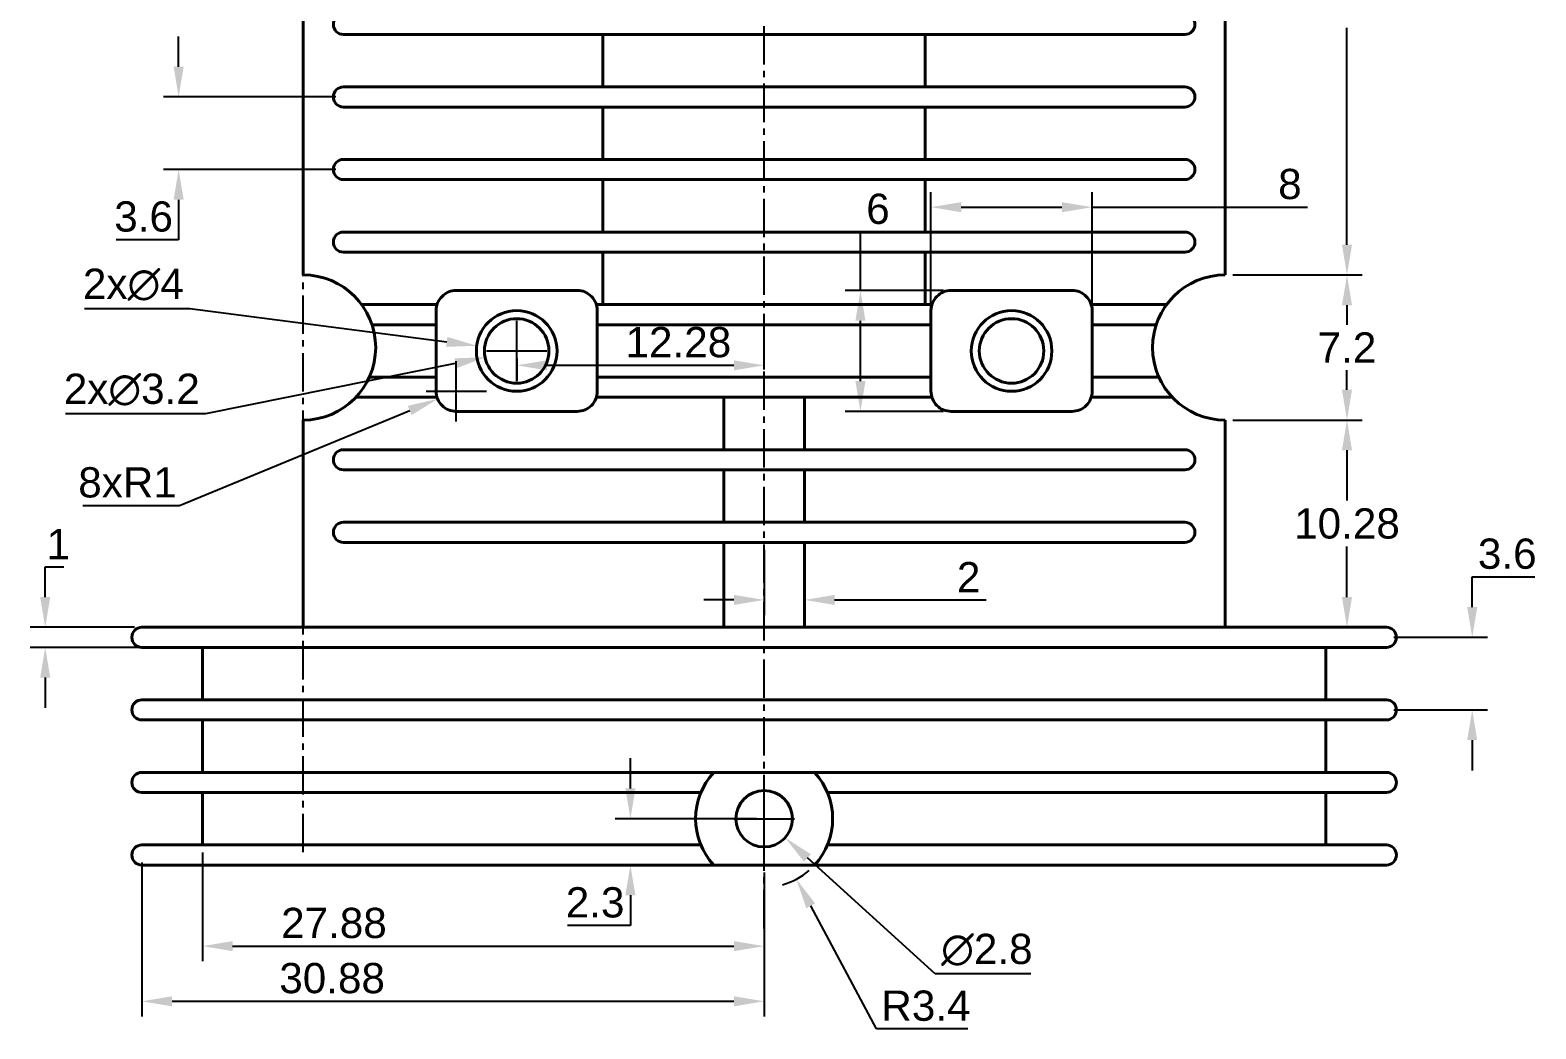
# Model space of a CAD drawing. Header units: millimetres. Extents: x 1595 to 1672, y 1495 to 1601.
# Drawn here: x 1597.3 to 1672, y 1495 to 1544.6 of the extents above; entities that cross this region are included whole.
import ezdxf

# ---------------------------------------------------------------- set-up
doc = ezdxf.new("R2010")
doc.units = ezdxf.units.MM
doc.linetypes.add('CENTER2', pattern=[28.575, 19.05, -3.175, 3.175, -3.175])
doc.layers.add('Layer1', color=253, linetype='Continuous')
doc.styles.get("Standard").update_dxf_attribs({"font": 'arial.ttf'})
doc.dimstyles.new('ISO-25', dxfattribs={"dimscale": 0.6, "dimtxt": 2.5, "dimasz": 2.5, "dimexe": 1.25, "dimexo": 0.625, "dimtad": 1, "dimtih": 1, "dimtoh": 1, "dimdsep": 46, "dimtxsty": 'Standard', "dimcen": 2.5, "dimadec": 0, "dimazin": 0, "dimtfac": 1, "dimtofl": 0, "dimtmove": 0, "dimatfit": 3, "dimfxl": 1, "dimarcsym": 0})

# ---------------------------------------------------------------- blocks, each defined once
blk = doc.blocks.new('*D9')
at = {"layer": 'Defpoints', "color": 0, "transparency": 16777216}
for p in [(1656.579, 1559.204), (1656.579, 1532.404), (1662.627, 1532.404)]:
    blk.add_point(p, dxfattribs=at)
at = {"layer": 'Layer1', "color": 0, "lineweight": -2, "transparency": 16777216}
for p, q in [((1656.954, 1559.204), (1663.377, 1559.204)), ((1662.627, 1557.704), (1662.627, 1546.945)), ((1662.627, 1533.904), (1662.627, 1544.663)), ((1656.954, 1532.404), (1663.377, 1532.404))]:
    blk.add_line(p, q, dxfattribs=at)
at = {"layer": 'Layer1', "color": 0, "transparency": 16777216}
for points in [[(1662.377, 1557.704), (1662.877, 1557.704), (1662.627, 1559.204)], [(1662.377, 1533.904), (1662.877, 1533.904), (1662.627, 1532.404)]]:
    blk.add_solid(points, dxfattribs=at)
at = {"layer": 'Layer1', "color": 0, "transparency": 16777216, "insert": (1662.627, 1545.804), "char_height": 1.5, "attachment_point": 5}
blk.add_mtext('26.8', dxfattribs=at)
blk = doc.blocks.new('*D10')
at = {"layer": 'Defpoints', "color": 0, "transparency": 16777216}
for p in [(1656.579, 1532.404), (1656.579, 1525.204), (1662.627, 1525.204)]:
    blk.add_point(p, dxfattribs=at)
at = {"layer": 'Layer1', "color": 0, "lineweight": -2, "transparency": 16777216}
for p, q in [((1656.954, 1532.404), (1663.377, 1532.404)), ((1662.627, 1530.904), (1662.627, 1529.932)), ((1662.627, 1526.704), (1662.627, 1527.676)), ((1656.954, 1525.204), (1663.377, 1525.204))]:
    blk.add_line(p, q, dxfattribs=at)
at = {"layer": 'Layer1', "color": 0, "transparency": 16777216}
for points in [[(1662.377, 1530.904), (1662.877, 1530.904), (1662.627, 1532.404)], [(1662.377, 1526.704), (1662.877, 1526.704), (1662.627, 1525.204)]]:
    blk.add_solid(points, dxfattribs=at)
at = {"layer": 'Layer1', "color": 0, "transparency": 16777216, "insert": (1662.627, 1528.804), "char_height": 1.5, "attachment_point": 5}
blk.add_mtext('7.2', dxfattribs=at)
blk = doc.blocks.new('*D11')
at = {"layer": 'Defpoints', "color": 0, "transparency": 16777216}
for p in [(1656.579, 1525.204), (1656.579, 1514.924), (1662.627, 1514.924)]:
    blk.add_point(p, dxfattribs=at)
at = {"layer": 'Layer1', "color": 0, "lineweight": -2, "transparency": 16777216}
for p, q in [((1656.954, 1525.204), (1663.377, 1525.204)), ((1662.627, 1523.704), (1662.627, 1521.205)), ((1662.627, 1516.424), (1662.627, 1518.923)), ((1656.954, 1514.924), (1663.377, 1514.924))]:
    blk.add_line(p, q, dxfattribs=at)
at = {"layer": 'Layer1', "color": 0, "transparency": 16777216}
for points in [[(1662.377, 1523.704), (1662.877, 1523.704), (1662.627, 1525.204)], [(1662.377, 1516.424), (1662.877, 1516.424), (1662.627, 1514.924)]]:
    blk.add_solid(points, dxfattribs=at)
at = {"layer": 'Layer1', "color": 0, "transparency": 16777216, "insert": (1662.627, 1520.064), "char_height": 1.5, "attachment_point": 5}
blk.add_mtext('10.28', dxfattribs=at)
blk = doc.blocks.new('*U17')
at = {"color": 0, "linetype": 'CENTER2', "ltscale": 0.1, "transparency": 16777216}
for p, q in [((0, 3.2), (0, 19.5)), ((-19.5, 0), (-3.2, 0)), ((3.2, 0), (19.5, 0)), ((0, -71.439), (0, -3.2))]:
    blk.add_line(p, q, dxfattribs=at)
at = {"color": 0, "linetype": 'Continuous', "ltscale": 0.1, "transparency": 16777216}
for p, q in [((0, -1.6), (0, 1.6)), ((-1.6, 0), (1.6, 0))]:
    blk.add_line(p, q, dxfattribs=at)
blk = doc.blocks.new('*D25')
at = {"layer": 'Defpoints', "color": 0, "transparency": 16777216}
for p in [(1612.821, 1541.234), (1604.642, 1537.634), (1612.821, 1537.634)]:
    blk.add_point(p, dxfattribs=at)
at = {"layer": 'Layer1', "color": 0, "lineweight": -2, "transparency": 16777216}
for p, q in [((1604.642, 1542.734), (1604.642, 1544.234)), ((1612.446, 1541.234), (1603.892, 1541.234)), ((1612.446, 1537.634), (1603.892, 1537.634)), ((1604.642, 1536.134), (1604.642, 1534.152)), ((1604.642, 1534.152), (1601.539, 1534.152))]:
    blk.add_line(p, q, dxfattribs=at)
at = {"layer": 'Layer1', "color": 0, "transparency": 16777216}
for points in [[(1604.392, 1542.734), (1604.892, 1542.734), (1604.642, 1541.234)], [(1604.392, 1536.134), (1604.892, 1536.134), (1604.642, 1537.634)]]:
    blk.add_solid(points, dxfattribs=at)
at = {"layer": 'Layer1', "color": 0, "transparency": 16777216, "insert": (1602.903, 1535.294), "char_height": 1.5, "attachment_point": 5}
blk.add_mtext('3.6', dxfattribs=at)
blk = doc.blocks.new('*D26')
at = {"layer": 'Defpoints', "color": 0, "transparency": 16777216}
for p in [(1633.7, 1519.134), (1635.7, 1517.029), (1635.7, 1516.281)]:
    blk.add_point(p, dxfattribs=at)
at = {"layer": 'Layer1', "color": 0, "lineweight": -2, "transparency": 16777216}
for p, q in [((1633.7, 1518.759), (1633.7, 1515.531)), ((1635.7, 1516.654), (1635.7, 1515.531)), ((1632.2, 1516.281), (1630.7, 1516.281)), ((1637.2, 1516.281), (1644.722, 1516.281))]:
    blk.add_line(p, q, dxfattribs=at)
at = {"layer": 'Layer1', "color": 0, "transparency": 16777216}
for points in [[(1632.2, 1516.531), (1632.2, 1516.031), (1633.7, 1516.281)], [(1637.2, 1516.531), (1637.2, 1516.031), (1635.7, 1516.281)]]:
    blk.add_solid(points, dxfattribs=at)
at = {"layer": 'Layer1', "color": 0, "transparency": 16777216, "insert": (1643.85, 1517.409), "char_height": 1.5, "attachment_point": 5}
blk.add_mtext('2', dxfattribs=at)
blk = doc.blocks.new('*D27')
at = {"layer": 'Defpoints', "color": 0, "transparency": 16777216}
for p in [(1621.42, 1528.634), (1621.42, 1527.919), (1633.7, 1527.334)]:
    blk.add_point(p, dxfattribs=at)
at = {"layer": 'Layer1', "color": 0, "lineweight": -2, "transparency": 16777216}
for p, q in [((1621.42, 1528.259), (1621.42, 1527.169)), ((1633.7, 1527.709), (1633.7, 1528.669)), ((1632.2, 1527.919), (1622.92, 1527.919))]:
    blk.add_line(p, q, dxfattribs=at)
at = {"layer": 'Layer1', "color": 0, "transparency": 16777216}
for points in [[(1622.92, 1528.169), (1622.92, 1527.669), (1621.42, 1527.919)], [(1632.2, 1528.169), (1632.2, 1527.669), (1633.7, 1527.919)]]:
    blk.add_solid(points, dxfattribs=at)
at = {"layer": 'Layer1', "color": 0, "transparency": 16777216, "insert": (1629.443, 1529.06), "char_height": 1.5, "attachment_point": 5}
blk.add_mtext('12.28', dxfattribs=at)
blk = doc.blocks.new('*D28')
at = {"layer": 'Defpoints', "color": 0, "transparency": 16777216}
for p in [(1619.437, 1528.89), (1623.403, 1528.377)]:
    blk.add_point(p, dxfattribs=at)
at = {"layer": 'Layer1', "color": 0, "lineweight": -2, "transparency": 16777216}
for p, q in [((1599.971, 1530.734), (1605.192, 1530.734)), ((1605.192, 1530.734), (1617.949, 1529.083)), ((1621.42, 1527.134), (1621.42, 1530.134)), ((1619.92, 1528.634), (1622.92, 1528.634))]:
    blk.add_line(p, q, dxfattribs=at)
at = {"layer": 'Layer1', "color": 0, "transparency": 16777216}
blk.add_solid([(1617.981, 1529.331), (1617.917, 1528.835), (1619.437, 1528.89)], dxfattribs=at)
at = {"layer": 'Layer1', "color": 0, "transparency": 16777216, "insert": (1602.394, 1531.917), "char_height": 1.5, "attachment_point": 5}
blk.add_mtext('2x∅4', dxfattribs=at)
blk = doc.blocks.new('*D29')
at = {"layer": 'Defpoints', "color": 0, "transparency": 16777216}
for p in [(1619.852, 1528.318), (1622.989, 1528.95)]:
    blk.add_point(p, dxfattribs=at)
at = {"layer": 'Layer1', "color": 0, "lineweight": -2, "transparency": 16777216}
for p, q in [((1621.42, 1527.134), (1621.42, 1530.134)), ((1619.92, 1528.634), (1622.92, 1528.634)), ((1605.985, 1525.525), (1618.381, 1528.022)), ((1599.026, 1525.525), (1605.985, 1525.525))]:
    blk.add_line(p, q, dxfattribs=at)
at = {"layer": 'Layer1', "color": 0, "transparency": 16777216}
blk.add_solid([(1618.332, 1528.267), (1618.43, 1527.776), (1619.852, 1528.318)], dxfattribs=at)
at = {"layer": 'Layer1', "color": 0, "transparency": 16777216, "insert": (1602.318, 1526.707), "char_height": 1.5, "attachment_point": 5}
blk.add_mtext('2x∅3.2', dxfattribs=at)
blk = doc.blocks.new('*D31')
at = {"layer": 'Defpoints', "color": 0, "transparency": 16777216}
for p in [(1638.479, 1531.634), (1642.98, 1531.634), (1642.98, 1525.634)]:
    blk.add_point(p, dxfattribs=at)
at = {"layer": 'Layer1', "color": 0, "lineweight": -2, "transparency": 16777216}
for p, q in [((1638.479, 1531.634), (1638.479, 1534.534)), ((1638.479, 1534.534), (1639.845, 1534.534)), ((1642.605, 1531.634), (1637.729, 1531.634)), ((1638.479, 1527.134), (1638.479, 1530.134)), ((1642.605, 1525.634), (1637.729, 1525.634))]:
    blk.add_line(p, q, dxfattribs=at)
at = {"layer": 'Layer1', "color": 0, "transparency": 16777216}
for points in [[(1638.229, 1530.134), (1638.729, 1530.134), (1638.479, 1531.634)], [(1638.229, 1527.134), (1638.729, 1527.134), (1638.479, 1525.634)]]:
    blk.add_solid(points, dxfattribs=at)
at = {"layer": 'Layer1', "color": 0, "transparency": 16777216, "insert": (1639.349, 1535.675), "char_height": 1.5, "attachment_point": 5}
blk.add_mtext('6', dxfattribs=at)
blk = doc.blocks.new('*D32')
at = {"layer": 'Defpoints', "color": 0, "transparency": 16777216}
for p in [(1617.496, 1526.252), (1618.42, 1526.634)]:
    blk.add_point(p, dxfattribs=at)
at = {"layer": 'Layer1', "color": 0, "lineweight": -2, "transparency": 16777216}
for p, q in [((1618.42, 1525.134), (1618.42, 1528.134)), ((1616.92, 1526.634), (1619.92, 1526.634)), ((1604.692, 1520.962), (1616.109, 1525.679)), ((1599.895, 1520.962), (1604.692, 1520.962))]:
    blk.add_line(p, q, dxfattribs=at)
at = {"layer": 'Layer1', "color": 0, "transparency": 16777216}
blk.add_solid([(1616.014, 1525.91), (1616.205, 1525.448), (1617.496, 1526.252)], dxfattribs=at)
at = {"layer": 'Layer1', "color": 0, "transparency": 16777216, "insert": (1602.106, 1522.103), "char_height": 1.5, "attachment_point": 5}
blk.add_mtext('8xR1', dxfattribs=at)
blk = doc.blocks.new('*D33')
at = {"layer": 'Defpoints', "color": 0, "transparency": 16777216}
for p in [(1602.82, 1503.624), (1633.7, 1503.124), (1633.7, 1496.366)]:
    blk.add_point(p, dxfattribs=at)
at = {"layer": 'Layer1', "color": 0, "lineweight": -2, "transparency": 16777216}
for p, q in [((1602.82, 1503.249), (1602.82, 1495.616)), ((1633.7, 1502.749), (1633.7, 1495.616)), ((1604.32, 1496.366), (1632.2, 1496.366))]:
    blk.add_line(p, q, dxfattribs=at)
at = {"layer": 'Layer1', "color": 0, "transparency": 16777216}
for points in [[(1604.32, 1496.616), (1604.32, 1496.116), (1602.82, 1496.366)], [(1632.2, 1496.616), (1632.2, 1496.116), (1633.7, 1496.366)]]:
    blk.add_solid(points, dxfattribs=at)
at = {"layer": 'Layer1', "color": 0, "transparency": 16777216, "insert": (1612.259, 1497.507), "char_height": 1.5, "attachment_point": 5}
blk.add_mtext('30.88', dxfattribs=at)
blk = doc.blocks.new('*D34')
at = {"layer": 'Defpoints', "color": 0, "transparency": 16777216}
for p in [(1605.82, 1504.124), (1633.7, 1503.124), (1633.7, 1499.103)]:
    blk.add_point(p, dxfattribs=at)
at = {"layer": 'Layer1', "color": 0, "lineweight": -2, "transparency": 16777216}
for p, q in [((1605.82, 1503.749), (1605.82, 1498.353)), ((1633.7, 1502.749), (1633.7, 1498.353)), ((1607.32, 1499.103), (1632.2, 1499.103))]:
    blk.add_line(p, q, dxfattribs=at)
at = {"layer": 'Layer1', "color": 0, "transparency": 16777216}
for points in [[(1607.32, 1499.353), (1607.32, 1498.853), (1605.82, 1499.103)], [(1632.2, 1499.353), (1632.2, 1498.853), (1633.7, 1499.103)]]:
    blk.add_solid(points, dxfattribs=at)
at = {"layer": 'Layer1', "color": 0, "transparency": 16777216, "insert": (1612.35, 1500.243), "char_height": 1.5, "attachment_point": 5}
blk.add_mtext('27.88', dxfattribs=at)
blk = doc.blocks.new('*D35')
at = {"layer": 'Defpoints', "color": 0, "transparency": 16777216}
for p in [(1598.021, 1514.924), (1602.82, 1514.924), (1605.82, 1513.924)]:
    blk.add_point(p, dxfattribs=at)
at = {"layer": 'Layer1', "color": 0, "lineweight": -2, "transparency": 16777216}
for p, q in [((1598.021, 1516.424), (1598.021, 1517.924)), ((1598.021, 1517.924), (1598.948, 1517.924)), ((1602.445, 1514.924), (1597.271, 1514.924)), ((1605.445, 1513.924), (1597.271, 1513.924)), ((1598.021, 1512.424), (1598.021, 1510.924))]:
    blk.add_line(p, q, dxfattribs=at)
at = {"layer": 'Layer1', "color": 0, "transparency": 16777216}
for points in [[(1597.771, 1516.424), (1598.271, 1516.424), (1598.021, 1514.924)], [(1597.771, 1512.424), (1598.271, 1512.424), (1598.021, 1513.924)]]:
    blk.add_solid(points, dxfattribs=at)
at = {"layer": 'Layer1', "color": 0, "transparency": 16777216, "insert": (1598.672, 1519.052), "char_height": 1.5, "attachment_point": 5}
blk.add_mtext('1', dxfattribs=at)
blk = doc.blocks.new('*D36')
at = {"layer": 'Defpoints', "color": 0, "transparency": 16777216}
for p in [(1664.58, 1514.424), (1664.58, 1510.824), (1668.842, 1510.824)]:
    blk.add_point(p, dxfattribs=at)
at = {"layer": 'Layer1', "color": 0, "lineweight": -2, "transparency": 16777216}
for p, q in [((1668.842, 1515.924), (1668.842, 1517.424)), ((1668.842, 1517.424), (1671.946, 1517.424)), ((1664.955, 1514.424), (1669.592, 1514.424)), ((1664.955, 1510.824), (1669.592, 1510.824)), ((1668.842, 1509.324), (1668.842, 1507.824))]:
    blk.add_line(p, q, dxfattribs=at)
at = {"layer": 'Layer1', "color": 0, "transparency": 16777216}
for points in [[(1668.592, 1515.924), (1669.092, 1515.924), (1668.842, 1514.424)], [(1668.592, 1509.324), (1669.092, 1509.324), (1668.842, 1510.824)]]:
    blk.add_solid(points, dxfattribs=at)
at = {"layer": 'Layer1', "color": 0, "transparency": 16777216, "insert": (1670.581, 1518.565), "char_height": 1.5, "attachment_point": 5}
blk.add_mtext('3.6', dxfattribs=at)
blk = doc.blocks.new('*D37')
at = {"layer": 'Defpoints', "color": 0, "transparency": 16777216}
for p in [(1627.064, 1505.424), (1633.7, 1505.424), (1633.7, 1503.124)]:
    blk.add_point(p, dxfattribs=at)
at = {"layer": 'Layer1', "color": 0, "lineweight": -2, "transparency": 16777216}
for p, q in [((1627.064, 1506.924), (1627.064, 1508.424)), ((1633.325, 1505.424), (1626.314, 1505.424)), ((1633.325, 1503.124), (1626.314, 1503.124)), ((1627.064, 1501.624), (1627.064, 1500.124)), ((1627.064, 1500.124), (1623.933, 1500.124))]:
    blk.add_line(p, q, dxfattribs=at)
at = {"layer": 'Layer1', "color": 0, "transparency": 16777216}
for points in [[(1626.814, 1506.924), (1627.314, 1506.924), (1627.064, 1505.424)], [(1626.814, 1501.624), (1627.314, 1501.624), (1627.064, 1503.124)]]:
    blk.add_solid(points, dxfattribs=at)
at = {"layer": 'Layer1', "color": 0, "transparency": 16777216, "insert": (1625.311, 1501.265), "char_height": 1.5, "attachment_point": 5}
blk.add_mtext('2.3', dxfattribs=at)
blk = doc.blocks.new('*D38')
at = {"layer": 'Defpoints', "color": 0, "transparency": 16777216}
for p in [(1633.7, 1505.424), (1635.303, 1502.425)]:
    blk.add_point(p, dxfattribs=at)
at = {"layer": 'Layer1', "color": 0, "lineweight": -2, "transparency": 16777216}
for p, q in [((1633.7, 1503.924), (1633.7, 1506.924)), ((1632.2, 1505.424), (1635.2, 1505.424)), ((1639.275, 1494.998), (1636.011, 1501.103)), ((1643.811, 1494.998), (1639.275, 1494.998))]:
    blk.add_line(p, q, dxfattribs=at)
blk.add_arc((1633.7, 1505.424), 3.4, 285.49688, 311.11216, dxfattribs=at)
at = {"layer": 'Layer1', "color": 0, "transparency": 16777216}
blk.add_solid([(1636.231, 1501.221), (1635.79, 1500.985), (1635.303, 1502.425)], dxfattribs=at)
at = {"layer": 'Layer1', "color": 0, "transparency": 16777216, "insert": (1641.73, 1496.139), "char_height": 1.5, "attachment_point": 5}
blk.add_mtext('R3.4', dxfattribs=at)
blk = doc.blocks.new('*D39')
at = {"layer": 'Defpoints', "color": 0, "transparency": 16777216}
for p in [(1632.662, 1506.363), (1634.738, 1504.484)]:
    blk.add_point(p, dxfattribs=at)
at = {"layer": 'Layer1', "color": 0, "lineweight": -2, "transparency": 16777216}
for p, q in [((1633.7, 1503.924), (1633.7, 1506.924)), ((1632.2, 1505.424), (1635.2, 1505.424)), ((1642.196, 1497.734), (1635.85, 1503.478)), ((1646.937, 1497.734), (1642.196, 1497.734))]:
    blk.add_line(p, q, dxfattribs=at)
at = {"layer": 'Layer1', "color": 0, "transparency": 16777216}
blk.add_solid([(1636.018, 1503.663), (1635.682, 1503.292), (1634.738, 1504.484)], dxfattribs=at)
at = {"layer": 'Layer1', "color": 0, "transparency": 16777216, "insert": (1644.754, 1498.917), "char_height": 1.5, "attachment_point": 5}
blk.add_mtext('∅2.8', dxfattribs=at)
blk = doc.blocks.new('*U42')
at = {"color": 0, "linetype": 'CENTER2', "ltscale": 0.1, "transparency": 16777216}
for p, q in [((0, 0.72), (0, 7.1)), ((-7.1, 0), (-0.72, 0)), ((0.72, 0), (7.1, 0)), ((0, -59.039), (0, -0.72))]:
    blk.add_line(p, q, dxfattribs=at)
at = {"color": 0, "linetype": 'Continuous', "ltscale": 0.1, "transparency": 16777216}
for p, q in [((-0.36, 0), (0.36, 0)), ((0, -0.36), (0, 0.36))]:
    blk.add_line(p, q, dxfattribs=at)
blk = doc.blocks.new('*D43')
at = {"layer": 'Defpoints', "color": 0, "transparency": 16777216}
for p in [(1649.98, 1535.766), (1641.98, 1528.634), (1649.98, 1528.634)]:
    blk.add_point(p, dxfattribs=at)
at = {"layer": 'Layer1', "color": 0, "lineweight": -2, "transparency": 16777216}
for p, q in [((1641.98, 1529.009), (1641.98, 1536.516)), ((1649.98, 1529.009), (1649.98, 1536.516)), ((1643.48, 1535.766), (1648.48, 1535.766)), ((1649.98, 1535.766), (1660.663, 1535.766))]:
    blk.add_line(p, q, dxfattribs=at)
at = {"layer": 'Layer1', "color": 0, "transparency": 16777216}
for points in [[(1643.48, 1536.016), (1643.48, 1535.516), (1641.98, 1535.766)], [(1648.48, 1536.016), (1648.48, 1535.516), (1649.98, 1535.766)]]:
    blk.add_solid(points, dxfattribs=at)
at = {"layer": 'Layer1', "color": 0, "transparency": 16777216, "insert": (1659.794, 1536.906), "char_height": 1.5, "attachment_point": 5}
blk.add_mtext('8', dxfattribs=at)

msp = doc.modelspace()

# ---------------------------------------------------------------- linework, layer by layer
at = {"lineweight": 40}
for p, q in [((1610.821, 1559.204), (1610.821, 1532.404)), ((1656.579, 1559.204), (1656.579, 1532.404)), ((1612.821, 1544.334), (1654.579, 1544.334)), ((1625.7, 1544.334), (1625.7, 1541.734)), ((1641.7, 1544.334), (1641.7, 1541.734)), ((1612.821, 1541.734), (1654.579, 1541.734)), ((1612.821, 1540.734), (1654.579, 1540.734)), ((1625.7, 1540.734), (1625.7, 1538.134)), ((1641.7, 1540.734), (1641.7, 1538.134)), ((1612.821, 1538.134), (1654.579, 1538.134)), ((1612.821, 1537.134), (1654.579, 1537.134)), ((1625.7, 1537.134), (1625.7, 1534.534)), ((1641.7, 1537.134), (1641.7, 1534.534)), ((1612.821, 1534.534), (1654.579, 1534.534)), ((1612.821, 1533.534), (1654.579, 1533.534)), ((1625.7, 1533.534), (1625.7, 1530.934)), ((1641.7, 1533.534), (1641.7, 1530.934)), ((1613.724, 1530.934), (1617.466, 1530.934)), ((1625.374, 1530.934), (1642.026, 1530.934)), ((1649.934, 1530.934), (1653.676, 1530.934)), ((1614.239, 1529.934), (1617.42, 1529.934)), ((1625.42, 1529.934), (1641.98, 1529.934)), ((1649.98, 1529.934), (1653.161, 1529.934)), ((1614.108, 1527.334), (1617.42, 1527.334)), ((1625.42, 1527.334), (1641.98, 1527.334)), ((1649.98, 1527.334), (1653.293, 1527.334)), ((1613.44, 1526.334), (1617.466, 1526.334)), ((1625.374, 1526.334), (1642.026, 1526.334)), ((1631.7, 1526.334), (1631.7, 1523.734)), ((1635.7, 1526.334), (1635.7, 1523.734)), ((1649.934, 1526.334), (1653.96, 1526.334)), ((1610.821, 1525.204), (1610.821, 1514.924)), ((1656.579, 1525.204), (1656.579, 1514.924)), ((1612.821, 1523.734), (1654.579, 1523.734)), ((1612.821, 1522.734), (1654.579, 1522.734)), ((1631.7, 1522.734), (1631.7, 1520.134)), ((1635.7, 1522.734), (1635.7, 1520.134)), ((1612.821, 1520.134), (1654.579, 1520.134)), ((1612.821, 1519.134), (1654.579, 1519.134)), ((1631.7, 1519.134), (1631.7, 1514.924)), ((1635.7, 1519.134), (1635.7, 1514.924)), ((1602.82, 1514.924), (1664.58, 1514.924)), ((1610.821, 1514.924), (1656.579, 1514.924)), ((1602.82, 1513.924), (1664.58, 1513.924)), ((1605.82, 1513.924), (1605.82, 1511.324)), ((1661.58, 1513.924), (1661.58, 1511.324)), ((1602.82, 1511.324), (1664.58, 1511.324)), ((1610.821, 1511.324), (1656.579, 1511.324)), ((1602.82, 1510.324), (1664.58, 1510.324)), ((1605.82, 1510.324), (1605.82, 1507.724)), ((1661.58, 1510.324), (1661.58, 1507.724)), ((1602.82, 1507.724), (1664.58, 1507.724)), ((1610.821, 1507.724), (1656.579, 1507.724)), ((1602.82, 1506.724), (1630.558, 1506.724)), ((1605.82, 1506.724), (1605.82, 1504.124)), ((1636.842, 1506.724), (1664.58, 1506.724)), ((1661.58, 1506.724), (1661.58, 1504.124)), ((1602.82, 1504.124), (1630.558, 1504.124)), ((1610.821, 1504.124), (1630.558, 1504.124)), ((1636.842, 1504.124), (1664.58, 1504.124)), ((1636.842, 1504.124), (1656.579, 1504.124)), ((1602.82, 1503.124), (1664.58, 1503.124))]:
    msp.add_line(p, q, dxfattribs=at)
for points in [[(1618.42, 1525.634), (1624.42, 1525.634, 0.414214), (1625.42, 1526.634), (1625.42, 1530.634, 0.414214), (1624.42, 1531.634), (1618.42, 1531.634, 0.414214), (1617.42, 1530.634), (1617.42, 1526.634, 0.414214)], [(1648.98, 1525.634), (1642.98, 1525.634, -0.414214), (1641.98, 1526.634), (1641.98, 1530.634, -0.414214), (1642.98, 1531.634), (1648.98, 1531.634, -0.414214), (1649.98, 1530.634), (1649.98, 1526.634, -0.414214)]]:
    msp.add_lwpolyline(points, format="xyb", close=True, dxfattribs=at)
for centre, radius in [((1621.42, 1528.634), 2), ((1645.98, 1528.634), 2), ((1621.42, 1528.634), 1.6), ((1645.98, 1528.634), 1.6), ((1633.7, 1505.424), 1.4)]:
    msp.add_circle(centre, radius, dxfattribs=at)
for centre, radius, start, end in [((1612.821, 1544.834), 0.5, 90, 270), ((1654.579, 1544.834), 0.5, 270, 90), ((1612.821, 1541.234), 0.5, 90, 270), ((1654.579, 1541.234), 0.5, 270, 90), ((1612.821, 1537.634), 0.5, 90, 270), ((1654.579, 1537.634), 0.5, 270, 90), ((1612.821, 1534.034), 0.5, 90, 270), ((1654.579, 1534.034), 0.5, 270, 90), ((1610.821, 1528.804), 3.6, 270, 90), ((1656.579, 1528.804), 3.6, 90, 270), ((1612.821, 1523.234), 0.5, 90, 270), ((1654.579, 1523.234), 0.5, 270, 90), ((1612.821, 1519.634), 0.5, 90, 270), ((1654.579, 1519.634), 0.5, 270, 90), ((1602.82, 1514.424), 0.5, 90, 270), ((1664.58, 1514.424), 0.5, 270, 90), ((1602.82, 1510.824), 0.5, 90, 270), ((1664.58, 1510.824), 0.5, 270, 90), ((1602.82, 1507.224), 0.5, 90, 270), ((1633.7, 1505.424), 3.4, 137.43155, 222.56845), ((1633.7, 1505.424), 3.4, 317.43155, 42.56845), ((1664.58, 1507.224), 0.5, 270, 90), ((1602.82, 1503.624), 0.5, 90, 270), ((1664.58, 1503.624), 0.5, 270, 90)]:
    msp.add_arc(centre, radius, start, end, dxfattribs=at)

# ---------------------------------------------------------------- block references
at = {"linetype": 'CENTER2', "ltscale": 0.1, "transparency": 33554508}
for name, p in [('*U17', (1633.7, 1571.425)), ('*U42', (1610.821, 1562.804))]:
    msp.add_blockref(name, p, dxfattribs=at)

# ---------------------------------------------------------------- dimensions: what is measured, and where the dimension line sits
at = {"layer": 'Layer1'}
for base, p1, p2, picture, middle in [((1662.627, 1532.404), (1656.579, 1559.204), (1656.579, 1532.404), '*D9', (1662.627, 1545.804)), ((1662.627, 1525.204), (1656.579, 1532.404), (1656.579, 1525.204), '*D10', (1662.627, 1528.804)), ((1662.627, 1514.924), (1656.579, 1525.204), (1656.579, 1514.924), '*D11', (1662.627, 1520.064)), ((1598.021, 1514.924), (1605.82, 1513.924), (1602.82, 1514.924), '*D35', (1598.672, 1519.052))]:
    dim = msp.add_linear_dim(base=base, p1=p1, p2=p2, angle=90, dimstyle='ISO-25', dxfattribs=at)
    dim.commit()
    dim.dimension.update_dxf_attribs({"geometry": picture, "text_midpoint": middle})
for base, p1, p2, picture, middle in [((1604.642, 1537.634), (1612.821, 1541.234), (1612.821, 1537.634), '*D25', (1602.903, 1534.152)), ((1638.479, 1531.634), (1642.98, 1525.634), (1642.98, 1531.634), '*D31', (1639.349, 1534.534)), ((1668.842, 1510.824), (1664.58, 1514.424), (1664.58, 1510.824), '*D36', (1670.581, 1517.424)), ((1627.064, 1505.424), (1633.7, 1503.124), (1633.7, 1505.424), '*D37', (1625.311, 1500.124))]:
    dim = msp.add_linear_dim(base=base, p1=p1, p2=p2, angle=90, dimstyle='ISO-25', dxfattribs=at)
    dim.commit()
    dim.dimension.update_dxf_attribs({"geometry": picture, "text_midpoint": middle, "dimtype": 160})
for base, p1, p2, picture, middle in [((1649.98, 1535.766), (1641.98, 1528.634), (1649.98, 1528.634), '*D43', (1659.794, 1535.766)), ((1621.42, 1527.919), (1633.7, 1527.334), (1621.42, 1528.634), '*D27', (1629.443, 1527.919)), ((1635.7, 1516.281), (1633.7, 1519.134), (1635.7, 1517.029), '*D26', (1643.85, 1516.281)), ((1633.7, 1496.366), (1602.82, 1503.624), (1633.7, 1503.124), '*D33', (1612.259, 1496.366)), ((1633.7, 1499.103), (1605.82, 1504.124), (1633.7, 1503.124), '*D34', (1612.35, 1499.103))]:
    dim = msp.add_linear_dim(base=base, p1=p1, p2=p2, dimstyle='ISO-25', dxfattribs=at)
    dim.commit()
    dim.dimension.update_dxf_attribs({"geometry": picture, "text_midpoint": middle, "dimtype": 160})
for p1, p2, picture, middle in [((1623.403, 1528.377), (1619.437, 1528.89), '*D28', (1605.192, 1530.734)), ((1622.989, 1528.95), (1619.852, 1528.318), '*D29', (1605.985, 1525.525))]:
    dim = msp.add_diameter_dim_2p(p1=p1, p2=p2, text='2x<>', dimstyle='ISO-25', dxfattribs=at)
    dim.commit()
    dim.dimension.update_dxf_attribs({"geometry": picture, "text_midpoint": middle, "dimtype": 163})
dim = msp.add_radius_dim(center=(1618.42, 1526.634), mpoint=(1617.496, 1526.252), text='8x<>', dimstyle='ISO-25', dxfattribs=at)
dim.commit()
dim.dimension.update_dxf_attribs({"geometry": '*D32', "text_midpoint": (1602.106, 1520.962), "dimtype": 164})
dim = msp.add_radius_dim(center=(1633.7, 1505.424), mpoint=(1635.303, 1502.425), dimstyle='ISO-25', dxfattribs=at)
dim.commit()
dim.dimension.update_dxf_attribs({"geometry": '*D38', "text_midpoint": (1641.73, 1494.998), "dimtype": 164})
dim = msp.add_diameter_dim_2p(p1=(1632.662, 1506.363), p2=(1634.738, 1504.484), dimstyle='ISO-25', dxfattribs=at)
dim.commit()
dim.dimension.update_dxf_attribs({"geometry": '*D39', "text_midpoint": (1644.754, 1497.734), "dimtype": 163})

doc.saveas('drawing.dxf')
